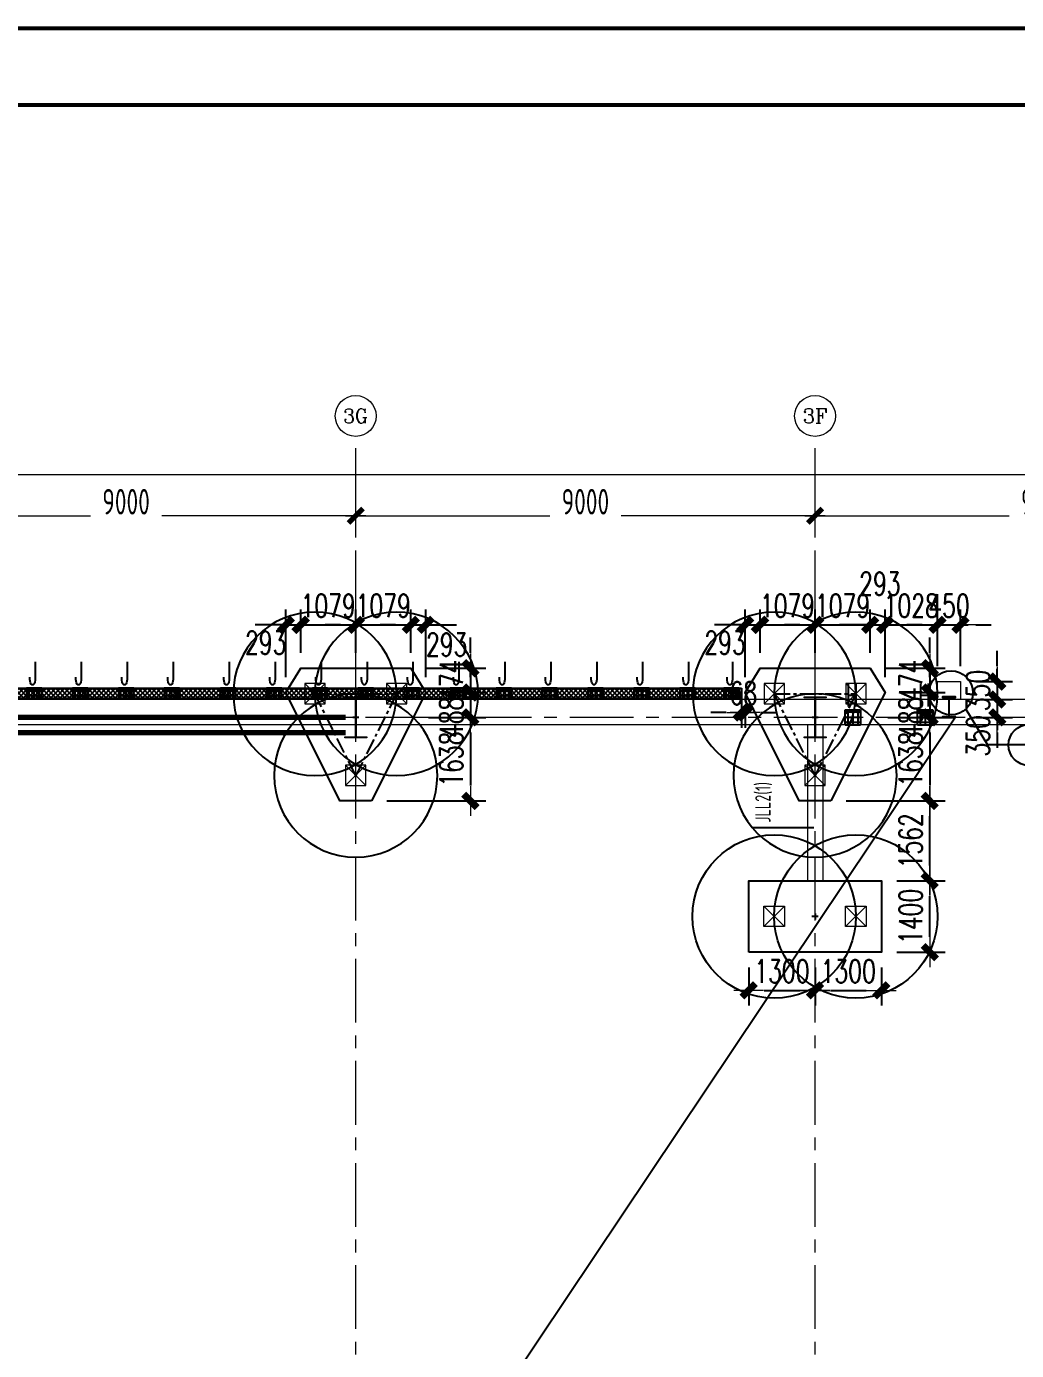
# Model space of a CAD drawing. Extents: x -1201378 to 2367219, y -619313 to 244905.
# Drawn here: x -144210 to -124811, y -195851 to -169915 of the extents above; entities that cross this region are included whole.
import ezdxf
from ezdxf.enums import TextEntityAlignment as Align

# ---------------------------------------------------------------- set-up
doc = ezdxf.new("R2010")
doc.units = 0
doc.header["$LTSCALE"] = 1000
doc.linetypes.add('CENTER', pattern=[2, 1.25, -0.25, 0.25, -0.25])
doc.layers.get('0').update_dxf_attribs({"linetype": 'CONTINUOUS'})
doc.layers.get('Defpoints').update_dxf_attribs({"linetype": 'CONTINUOUS'})
for name, color, linetype in [('0-cxFrame', 155, 'CONTINUOUS'), ('2钢材断面', 2, 'CONTINUOUS'), ('30预埋件', 30, 'CONTINUOUS'), ('40钢材投影', 40, 'CONTINUOUS'), ('A-AXIS-DP', 126, 'CONTINUOUS'), ('A-WINDOW', 140, 'CONTINUOUS'), ('ALT_CEN-0-30', 1, 'CENTER'), ('S-DOTE1', 140, 'CENTER'), ('S-HATCH1-W', 252, 'CONTINUOUS'), ('S-SKL-H', 151, 'CONTINUOUS'), ('S-SS', 111, 'CONTINUOUS'), ('S-XXX', 241, 'CONTINUOUS'), ('结构轮廓线', 1, 'CONTINUOUS')]:
    doc.layers.add(name, color=color, linetype=linetype)
for name, color, linetype, lineweight in [('0-cxText', 131, 'CONTINUOUS', 25), ('S-axis', 111, 'CONTINUOUS', 0), ('S-bkl', 4, 'CONTINUOUS', 0), ('S-col', 2, 'CONTINUOUS', 0), ('S-dim', 81, 'CONTINUOUS', 0), ('S-dote', 5, 'CENTER', 0), ('S-zhuang', 1, 'CONTINUOUS', 0), ('柱间支撑', 6, 'CENTER', 0)]:
    doc.layers.add(name, color=color, linetype=linetype, lineweight=lineweight)
doc.styles.add('_TCH_AXIS', font='COMPLEX', dxfattribs={"bigfont": 'GBCBIG'})
doc.styles.add('cx_tuming', font='simhei.ttf')
doc.styles.add('cx_tuqian1', font='')
doc.styles.add('DHTEXT-1', font='romans.shx', dxfattribs={"width": 0.7, "bigfont": 'chinese.shx'})
doc.styles.add('SS1', font='tj-romans1.shx', dxfattribs={"width": 0.7, "bigfont": 'tj-hztxt1.shx'})
doc.styles.add('TSSD_Dimension', font='tssdeng.shx', dxfattribs={"width": 0.7, "bigfont": 'hztxt.shx'})
doc.styles.add('样式 1', font='yjkeng.shx', dxfattribs={"width": 0.7, "height": 300, "bigfont": 'yjkchn.shx'})
doc.styles.add('黑体', font='simhei.ttf', dxfattribs={"width": 0.8})
doc.styles.get('cx_tuqian1').set_extended_font_data('SimSun')
doc.dimstyles.new('S-150-ARCHI', dxfattribs={"dimscale": 150, "dimtxt": 3, "dimasz": 2, "dimexe": 2, "dimexo": 2, "dimgap": 1, "dimtad": 1, "dimdec": 0, "dimzin": 0, "dimdsep": 46, "dimtxsty": 'SS1', "dimblk1": 'TT', "dimblk2": 'TT', "dimsah": 1, "dimcen": 1, "dimclrd": 256, "dimclre": 256, "dimclrt": 256, "dimadec": 0, "dimazin": 0, "dimtfac": 1, "dimtdec": 0, "dimtix": 1, "dimtmove": 2, "dimatfit": 0, "dimldrblk": 'TT', "dimfxl": 2, "dimtolj": 1, "dimtzin": 0, "dimarcsym": 0})
doc.dimstyles.new('TSSD_200_200', dxfattribs={"dimtxt": 500, "dimasz": 200, "dimexe": 200, "dimexo": 500, "dimgap": 200, "dimtad": 1, "dimdec": 0, "dimzin": 0, "dimdsep": 46, "dimtxsty": 'TSSD_Dimension', "dimblk": 'ARCHTICK', "dimcen": 0, "dimdle": 200, "dimclrt": 7, "dimadec": 0, "dimazin": 0, "dimtfac": 1, "dimtdec": 0, "dimtix": 1, "dimtmove": 2, "dimatfit": 3, "dimfxl": 1, "dimtolj": 1, "dimtzin": 0, "dimarcsym": 0})

# ---------------------------------------------------------------- blocks, each defined once
blk = doc.blocks.new('w42343243')
at = {"layer": 'S-col'}
blk.add_lwpolyline([(-165069, 621020), (-164639, 621020), (-164639, 621002), (-164848, 621002), (-164848, 620238), (-164639, 620238), (-164639, 620220), (-165069, 620220), (-165069, 620238), (-164860, 620238), (-164860, 621002), (-165069, 621002)], close=True, dxfattribs=at)
blk = doc.blocks.new('42343')
at = {"layer": 'A-WINDOW'}
for p in [(-18000, 100), (-9000, 100)]:
    blk.add_blockref('w42343243', p, dxfattribs=at)
blk = doc.blocks.new('_ArchTick')
at = {"color": 0, "linetype": 'ByBlock', "const_width": 0.5}
blk.add_lwpolyline([(-0.71, -0.71), (0.71, 0.71)], dxfattribs=at)
blk = doc.blocks.new('*D475')
at = {"layer": 'Defpoints', "color": 0, "transparency": 16777216}
for p in [(-137758, -279500), (-146758, -280358), (-137758, -280358)]:
    blk.add_point(p, dxfattribs=at)
at = {"layer": 'S-axis', "color": 0, "lineweight": -2, "transparency": 16777216}
for p, q in [((-146758, -279858), (-146758, -279300)), ((-137758, -279858), (-137758, -279300)), ((-146958, -279500), (-142957, -279500)), ((-137558, -279500), (-141560, -279500))]:
    blk.add_line(p, q, dxfattribs=at)
at = {"layer": 'S-axis', "color": 0, "lineweight": -2, "transparency": 16777216, "xscale": 200, "yscale": 200, "zscale": 200, "rotation": 180}
blk.add_blockref('_ArchTick', (-146758, -279500), dxfattribs=at)
at = {"layer": 'S-axis', "color": 0, "lineweight": -2, "transparency": 16777216, "xscale": 200, "yscale": 200, "zscale": 200}
blk.add_blockref('_ArchTick', (-137758, -279500), dxfattribs=at)
at = {"layer": 'S-axis', "color": 7, "transparency": 16777216, "insert": (-142258, -279225), "char_height": 500, "attachment_point": 5, "style": 'TSSD_Dimension'}
blk.add_mtext('\\A1;9000', dxfattribs=at)
blk = doc.blocks.new('*D476')
at = {"layer": 'Defpoints', "color": 0, "transparency": 16777216}
for p in [(-128758, -279500), (-137758, -280358), (-128758, -280358)]:
    blk.add_point(p, dxfattribs=at)
at = {"layer": 'S-axis', "color": 0, "lineweight": -2, "transparency": 16777216}
for p, q in [((-137758, -279858), (-137758, -279300)), ((-128758, -279858), (-128758, -279300)), ((-137958, -279500), (-133957, -279500)), ((-128558, -279500), (-132560, -279500))]:
    blk.add_line(p, q, dxfattribs=at)
at = {"layer": 'S-axis', "color": 0, "lineweight": -2, "transparency": 16777216, "xscale": 200, "yscale": 200, "zscale": 200, "rotation": 180}
blk.add_blockref('_ArchTick', (-137758, -279500), dxfattribs=at)
at = {"layer": 'S-axis', "color": 0, "lineweight": -2, "transparency": 16777216, "xscale": 200, "yscale": 200, "zscale": 200}
blk.add_blockref('_ArchTick', (-128758, -279500), dxfattribs=at)
at = {"layer": 'S-axis', "color": 7, "transparency": 16777216, "insert": (-133258, -279225), "char_height": 500, "attachment_point": 5, "style": 'TSSD_Dimension'}
blk.add_mtext('\\A1;9000', dxfattribs=at)
blk = doc.blocks.new('*D477')
at = {"layer": 'Defpoints', "color": 0, "transparency": 16777216}
for p in [(-119758, -279500), (-128758, -280358), (-119758, -280358)]:
    blk.add_point(p, dxfattribs=at)
at = {"layer": 'S-axis', "color": 0, "lineweight": -2, "transparency": 16777216}
for p, q in [((-128758, -279858), (-128758, -279300)), ((-119758, -279858), (-119758, -279300)), ((-128958, -279500), (-124957, -279500)), ((-119558, -279500), (-123560, -279500))]:
    blk.add_line(p, q, dxfattribs=at)
at = {"layer": 'S-axis', "color": 0, "lineweight": -2, "transparency": 16777216, "xscale": 200, "yscale": 200, "zscale": 200, "rotation": 180}
blk.add_blockref('_ArchTick', (-128758, -279500), dxfattribs=at)
at = {"layer": 'S-axis', "color": 0, "lineweight": -2, "transparency": 16777216, "xscale": 200, "yscale": 200, "zscale": 200}
blk.add_blockref('_ArchTick', (-119758, -279500), dxfattribs=at)
at = {"layer": 'S-axis', "color": 7, "transparency": 16777216, "insert": (-124258, -279225), "char_height": 500, "attachment_point": 5, "style": 'TSSD_Dimension'}
blk.add_mtext('\\A1;9000', dxfattribs=at)
blk = doc.blocks.new('*D483')
at = {"layer": 'Defpoints', "color": 0, "transparency": 16777216}
for p in [(-82958, -278700), (-268658, -280258), (-82958, -280258)]:
    blk.add_point(p, dxfattribs=at)
at = {"layer": 'S-axis', "color": 0, "lineweight": -2, "transparency": 16777216}
for p, q in [((-268658, -279758), (-268658, -278500)), ((-82958, -279758), (-82958, -278500)), ((-268858, -278700), (-176749, -278700)), ((-82758, -278700), (-174868, -278700))]:
    blk.add_line(p, q, dxfattribs=at)
at = {"layer": 'S-axis', "color": 0, "lineweight": -2, "transparency": 16777216, "xscale": 200, "yscale": 200, "zscale": 200, "rotation": 180}
blk.add_blockref('_ArchTick', (-268658, -278700), dxfattribs=at)
at = {"layer": 'S-axis', "color": 0, "lineweight": -2, "transparency": 16777216, "xscale": 200, "yscale": 200, "zscale": 200}
blk.add_blockref('_ArchTick', (-82958, -278700), dxfattribs=at)
at = {"layer": 'S-axis', "color": 7, "transparency": 16777216, "insert": (-175808, -278425), "char_height": 500, "attachment_point": 5, "style": 'TSSD_Dimension'}
blk.add_mtext('\\A1;185700', dxfattribs=at)
blk = doc.blocks.new('TK22.A0 L(Dragon)')
at = {"layer": '0-cxFrame', "color": 7, "const_width": 0.5}
blk.add_lwpolyline([(0, 0), (-1486, 0), (-1486, 841), (0, 841)], close=True, dxfattribs=at)
at = {"layer": '0-cxFrame', "const_width": 0.5}
blk.add_lwpolyline([(-80, 10), (-1466, 10), (-1466, 831), (-80, 831)], close=True, dxfattribs=at)
at = {"style": '黑体', "flags": 4}
blk.add_attdef('图幅', text='', height=3.3, dxfattribs=at).set_placement((-40, 3), align=Align.RIGHT)
at = {"layer": '0-cxText', "flags": 4}
for tag, height, style, p in [('建设单位', 3.5, 'cx_tuming', (-45, 240)), ('项目名称', 3.5, 'cx_tuming', (-45, 210)), ('子项名称', 3.5, 'cx_tuming', (-45, 180)), ('工程编号', 3.3, 'cx_tuqian1', (-35, 165)), ('图名1', 3.5, 'cx_tuming', (-45, 87)), ('图名2', 3.5, 'cx_tuming', (-45, 79)), ('图名3', 3.5, 'cx_tuming', (-45, 71)), ('出图日期', 3.3, 'cx_tuqian1', (-39, 60)), ('专业', 3.3, 'cx_tuqian1', (-55, 52)), ('图号', 3.3, 'cx_tuqian1', (-55, 44)), ('版次', 3.3, 'cx_tuqian1', (-20, 44))]:
    blk.add_attdef(tag, text='', height=height, dxfattribs=dict(at, style=style)).set_placement(p, align=Align.MIDDLE)
at = {"layer": 'Defpoints', "color": 6, "flags": 4}
for tag, height, style, p in [('tufu', 3.3, '黑体', (-12, 12)), ('dwfname', 4, 'cx_tuqian1', (-80, 3))]:
    blk.add_attdef(tag, text='', height=height, dxfattribs=dict(at, style=style)).set_placement(p, align=Align.RIGHT)
blk = doc.blocks.new('S-ZHUANG-400')
at = {"layer": 'S-zhuang'}
for p, q in [((200, -200), (-200, 200)), ((-200, -200), (200, 200))]:
    blk.add_line(p, q, dxfattribs=at)
blk.add_lwpolyline([(-200, 200), (200, 200), (200, -200), (-200, -200)], close=True, dxfattribs=at)
blk = doc.blocks.new('CT3')
at = {"layer": 'Defpoints'}
for centre in [(-101758, -256416), (-102558, -258016), (-100958, -258016)]:
    blk.add_circle(centre, 1600, dxfattribs=at)
at = {"layer": 'S-DOTE1', "ltscale": 0.25}
for p, q in [((-101758, -257494), (-101758, -257614)), ((-101698, -257554), (-101818, -257554))]:
    blk.add_line(p, q, dxfattribs=at)
at = {"layer": 'S-DOTE1', "linetype": 'CENTER', "ltscale": 0.25}
blk.add_lwpolyline([(-100958, -258016), (-101758, -256416), (-102558, -258016)], close=True, dxfattribs=at)
at = {"layer": 'S-HATCH1-W'}
blk.add_lwpolyline([(-101449, -255916), (-102067, -255916), (-103130, -258042), (-102837, -258516), (-100680, -258516), (-100387, -258042)], close=True, dxfattribs=at)
at = {"layer": 'S-zhuang', "rotation": 90.00000000000001}
for p in [(-101758, -256416), (-102558, -258016), (-100958, -258016)]:
    blk.add_blockref('S-ZHUANG-400', p, dxfattribs=at)
blk = doc.blocks.new('TT')
blk.add_line((-0.969, 0), (0.969, 0))
at = {"const_width": 0.45}
blk.add_lwpolyline([(-0.442, -0.442), (0.442, 0.442)], dxfattribs=at)
blk = doc.blocks.new('*D1697')
at = {"layer": 'Defpoints', "color": 0, "transparency": 16777216}
for p in [(-138837, -181636), (-138837, -182486), (-139130, -182961)]:
    blk.add_point(p, dxfattribs=at)
at = {"layer": 'S-dim', "lineweight": -2, "transparency": 16777216}
for p, q in [((-139130, -182661), (-139130, -181336)), ((-138837, -182186), (-138837, -181336)), ((-139430, -181636), (-139730, -181636)), ((-139130, -181636), (-138837, -181636)), ((-138537, -181636), (-138237, -181636))]:
    blk.add_line(p, q, dxfattribs=at)
at = {"layer": 'S-dim', "lineweight": -2, "transparency": 16777216, "xscale": 300, "yscale": 300, "zscale": 300}
blk.add_blockref('TT', (-139130, -181636), dxfattribs=at)
at = {"layer": 'S-dim', "lineweight": -2, "transparency": 16777216, "xscale": 300, "yscale": 300, "zscale": 300, "rotation": 180}
blk.add_blockref('TT', (-138837, -181636), dxfattribs=at)
at = {"layer": 'S-dim', "transparency": 16777216, "insert": (-139522, -181988), "char_height": 450, "attachment_point": 5, "style": 'SS1'}
blk.add_mtext('\\A1;293', dxfattribs=at)
blk = doc.blocks.new('*D1698')
at = {"layer": 'Defpoints', "color": 0, "transparency": 16777216}
for p in [(-137758, -181636), (-138837, -182486), (-137758, -182486)]:
    blk.add_point(p, dxfattribs=at)
at = {"layer": 'S-dim', "lineweight": -2, "transparency": 16777216}
for p, q in [((-138837, -182186), (-138837, -181336)), ((-137758, -182186), (-137758, -181336)), ((-139137, -181636), (-139437, -181636)), ((-138837, -181636), (-137758, -181636)), ((-137458, -181636), (-137158, -181636))]:
    blk.add_line(p, q, dxfattribs=at)
at = {"layer": 'S-dim', "lineweight": -2, "transparency": 16777216, "xscale": 300, "yscale": 300, "zscale": 300}
blk.add_blockref('TT', (-138837, -181636), dxfattribs=at)
at = {"layer": 'S-dim', "lineweight": -2, "transparency": 16777216, "xscale": 300, "yscale": 300, "zscale": 300, "rotation": 180}
blk.add_blockref('TT', (-137758, -181636), dxfattribs=at)
at = {"layer": 'S-dim', "transparency": 16777216, "insert": (-138298, -181261), "char_height": 450, "attachment_point": 5, "style": 'SS1'}
blk.add_mtext('\\A1;1079', dxfattribs=at)
blk = doc.blocks.new('*D1699')
at = {"layer": 'Defpoints', "color": 0, "transparency": 16777216}
for p in [(-136680, -181636), (-137758, -182486), (-136680, -182486)]:
    blk.add_point(p, dxfattribs=at)
at = {"layer": 'S-dim', "lineweight": -2, "transparency": 16777216}
for p, q in [((-137758, -182186), (-137758, -181336)), ((-136680, -182186), (-136680, -181336)), ((-138058, -181636), (-138358, -181636)), ((-137758, -181636), (-136680, -181636)), ((-136380, -181636), (-136080, -181636))]:
    blk.add_line(p, q, dxfattribs=at)
at = {"layer": 'S-dim', "lineweight": -2, "transparency": 16777216, "xscale": 300, "yscale": 300, "zscale": 300}
blk.add_blockref('TT', (-137758, -181636), dxfattribs=at)
at = {"layer": 'S-dim', "lineweight": -2, "transparency": 16777216, "xscale": 300, "yscale": 300, "zscale": 300, "rotation": 180}
blk.add_blockref('TT', (-136680, -181636), dxfattribs=at)
at = {"layer": 'S-dim', "transparency": 16777216, "insert": (-137219, -181261), "char_height": 450, "attachment_point": 5, "style": 'SS1'}
blk.add_mtext('\\A1;1079', dxfattribs=at)
blk = doc.blocks.new('*D1700')
at = {"layer": 'Defpoints', "color": 0, "transparency": 16777216}
for p in [(-136387, -181636), (-136680, -182486), (-136387, -182961)]:
    blk.add_point(p, dxfattribs=at)
at = {"layer": 'S-dim', "lineweight": -2, "transparency": 16777216}
for p, q in [((-136680, -182186), (-136680, -181336)), ((-136387, -182661), (-136387, -181336)), ((-136980, -181636), (-137280, -181636)), ((-136680, -181636), (-136387, -181636)), ((-136087, -181636), (-135787, -181636))]:
    blk.add_line(p, q, dxfattribs=at)
at = {"layer": 'S-dim', "lineweight": -2, "transparency": 16777216, "xscale": 300, "yscale": 300, "zscale": 300}
blk.add_blockref('TT', (-136680, -181636), dxfattribs=at)
at = {"layer": 'S-dim', "lineweight": -2, "transparency": 16777216, "xscale": 300, "yscale": 300, "zscale": 300, "rotation": 180}
blk.add_blockref('TT', (-136387, -181636), dxfattribs=at)
at = {"layer": 'S-dim', "transparency": 16777216, "insert": (-135976, -182022), "char_height": 450, "attachment_point": 5, "style": 'SS1'}
blk.add_mtext('\\A1;293', dxfattribs=at)
blk = doc.blocks.new('*D1701')
at = {"layer": 'Defpoints', "color": 0, "transparency": 16777216}
for p in [(-136680, -182486), (-136387, -182961), (-135511, -182961)]:
    blk.add_point(p, dxfattribs=at)
at = {"layer": 'S-dim', "lineweight": -2, "transparency": 16777216}
for p, q in [((-135511, -182186), (-135511, -181886)), ((-136380, -182486), (-135211, -182486)), ((-135511, -182486), (-135511, -182961)), ((-136087, -182961), (-135211, -182961)), ((-135511, -183261), (-135511, -183561))]:
    blk.add_line(p, q, dxfattribs=at)
at = {"layer": 'S-dim', "lineweight": -2, "transparency": 16777216, "xscale": 300, "yscale": 300, "zscale": 300}
for p, rotation in [((-135511, -182486), 270), ((-135511, -182961), 90)]:
    blk.add_blockref('TT', p, dxfattribs=dict(at, rotation=rotation))
at = {"layer": 'S-dim', "transparency": 16777216, "insert": (-135886, -182723), "char_height": 450, "attachment_point": 5, "rotation": 90, "style": 'SS1'}
blk.add_mtext('\\A1;474', dxfattribs=at)
blk = doc.blocks.new('*D1702')
at = {"layer": 'Defpoints', "color": 0, "transparency": 16777216}
for p in [(-136387, -182961), (-136630, -183448), (-135511, -183448)]:
    blk.add_point(p, dxfattribs=at)
at = {"layer": 'S-dim', "lineweight": -2, "transparency": 16777216}
for p, q in [((-135511, -182661), (-135511, -182361)), ((-136087, -182961), (-135211, -182961)), ((-135511, -182961), (-135511, -183448)), ((-136330, -183448), (-135211, -183448)), ((-135511, -183748), (-135511, -184048))]:
    blk.add_line(p, q, dxfattribs=at)
at = {"layer": 'S-dim', "lineweight": -2, "transparency": 16777216, "xscale": 300, "yscale": 300, "zscale": 300}
for p, rotation in [((-135511, -182961), 270), ((-135511, -183448), 90)]:
    blk.add_blockref('TT', p, dxfattribs=dict(at, rotation=rotation))
at = {"layer": 'S-dim', "transparency": 16777216, "insert": (-135886, -183448), "char_height": 450, "attachment_point": 5, "rotation": 90, "style": 'SS1'}
blk.add_mtext('\\A1;488', dxfattribs=at)
blk = doc.blocks.new('*D1703')
at = {"layer": 'Defpoints', "color": 0, "transparency": 16777216}
for p in [(-136630, -183448), (-137449, -185086), (-135511, -185086)]:
    blk.add_point(p, dxfattribs=at)
at = {"layer": 'S-dim', "lineweight": -2, "transparency": 16777216}
for p, q in [((-136330, -183448), (-135211, -183448)), ((-135511, -183748), (-135511, -184786)), ((-137149, -185086), (-135211, -185086))]:
    blk.add_line(p, q, dxfattribs=at)
at = {"layer": 'S-dim', "lineweight": -2, "transparency": 16777216, "xscale": 300, "yscale": 300, "zscale": 300}
for p, rotation in [((-135511, -183448), 90), ((-135511, -185086), 270)]:
    blk.add_blockref('TT', p, dxfattribs=dict(at, rotation=rotation))
at = {"layer": 'S-dim', "transparency": 16777216, "insert": (-135886, -184267), "char_height": 450, "attachment_point": 5, "rotation": 90, "style": 'SS1'}
blk.add_mtext('\\A1;1638', dxfattribs=at)
blk = doc.blocks.new('*D1704')
at = {"layer": 'Defpoints', "color": 0, "transparency": 16777216}
for p in [(-129837, -181636), (-129837, -182486), (-130130, -182961)]:
    blk.add_point(p, dxfattribs=at)
at = {"layer": 'S-dim', "lineweight": -2, "transparency": 16777216}
for p, q in [((-130130, -182661), (-130130, -181336)), ((-129837, -182186), (-129837, -181336)), ((-130430, -181636), (-130730, -181636)), ((-130130, -181636), (-129837, -181636)), ((-129537, -181636), (-129237, -181636))]:
    blk.add_line(p, q, dxfattribs=at)
at = {"layer": 'S-dim', "lineweight": -2, "transparency": 16777216, "xscale": 300, "yscale": 300, "zscale": 300}
blk.add_blockref('TT', (-130130, -181636), dxfattribs=at)
at = {"layer": 'S-dim', "lineweight": -2, "transparency": 16777216, "xscale": 300, "yscale": 300, "zscale": 300, "rotation": 180}
blk.add_blockref('TT', (-129837, -181636), dxfattribs=at)
at = {"layer": 'S-dim', "transparency": 16777216, "insert": (-130522, -181988), "char_height": 450, "attachment_point": 5, "style": 'SS1'}
blk.add_mtext('\\A1;293', dxfattribs=at)
blk = doc.blocks.new('*D1705')
at = {"layer": 'Defpoints', "color": 0, "transparency": 16777216}
for p in [(-128758, -181636), (-129837, -182486), (-128758, -182486)]:
    blk.add_point(p, dxfattribs=at)
at = {"layer": 'S-dim', "lineweight": -2, "transparency": 16777216}
for p, q in [((-129837, -182186), (-129837, -181336)), ((-128758, -182186), (-128758, -181336)), ((-130137, -181636), (-130437, -181636)), ((-129837, -181636), (-128758, -181636)), ((-128458, -181636), (-128158, -181636))]:
    blk.add_line(p, q, dxfattribs=at)
at = {"layer": 'S-dim', "lineweight": -2, "transparency": 16777216, "xscale": 300, "yscale": 300, "zscale": 300}
blk.add_blockref('TT', (-129837, -181636), dxfattribs=at)
at = {"layer": 'S-dim', "lineweight": -2, "transparency": 16777216, "xscale": 300, "yscale": 300, "zscale": 300, "rotation": 180}
blk.add_blockref('TT', (-128758, -181636), dxfattribs=at)
at = {"layer": 'S-dim', "transparency": 16777216, "insert": (-129298, -181261), "char_height": 450, "attachment_point": 5, "style": 'SS1'}
blk.add_mtext('\\A1;1079', dxfattribs=at)
blk = doc.blocks.new('*D1706')
at = {"layer": 'Defpoints', "color": 0, "transparency": 16777216}
for p in [(-127680, -181636), (-128758, -182486), (-127680, -182486)]:
    blk.add_point(p, dxfattribs=at)
at = {"layer": 'S-dim', "lineweight": -2, "transparency": 16777216}
for p, q in [((-128758, -182186), (-128758, -181336)), ((-127680, -182186), (-127680, -181336)), ((-129058, -181636), (-129358, -181636)), ((-128758, -181636), (-127680, -181636)), ((-127380, -181636), (-127080, -181636))]:
    blk.add_line(p, q, dxfattribs=at)
at = {"layer": 'S-dim', "lineweight": -2, "transparency": 16777216, "xscale": 300, "yscale": 300, "zscale": 300}
blk.add_blockref('TT', (-128758, -181636), dxfattribs=at)
at = {"layer": 'S-dim', "lineweight": -2, "transparency": 16777216, "xscale": 300, "yscale": 300, "zscale": 300, "rotation": 180}
blk.add_blockref('TT', (-127680, -181636), dxfattribs=at)
at = {"layer": 'S-dim', "transparency": 16777216, "insert": (-128219, -181261), "char_height": 450, "attachment_point": 5, "style": 'SS1'}
blk.add_mtext('\\A1;1079', dxfattribs=at)
blk = doc.blocks.new('*D1707')
at = {"layer": 'Defpoints', "color": 0, "transparency": 16777216}
for p in [(-127387, -181636), (-127680, -182486), (-127387, -182961)]:
    blk.add_point(p, dxfattribs=at)
at = {"layer": 'S-dim', "lineweight": -2, "transparency": 16777216}
for p, q in [((-127680, -182186), (-127680, -181336)), ((-127387, -182661), (-127387, -181336)), ((-127980, -181636), (-128280, -181636)), ((-127680, -181636), (-127387, -181636)), ((-127087, -181636), (-126787, -181636))]:
    blk.add_line(p, q, dxfattribs=at)
at = {"layer": 'S-dim', "lineweight": -2, "transparency": 16777216, "xscale": 300, "yscale": 300, "zscale": 300}
blk.add_blockref('TT', (-127680, -181636), dxfattribs=at)
at = {"layer": 'S-dim', "lineweight": -2, "transparency": 16777216, "xscale": 300, "yscale": 300, "zscale": 300, "rotation": 180}
blk.add_blockref('TT', (-127387, -181636), dxfattribs=at)
at = {"layer": 'S-dim', "transparency": 16777216, "insert": (-127488, -180830), "char_height": 450, "attachment_point": 5, "style": 'SS1'}
blk.add_mtext('\\A1;293', dxfattribs=at)
blk = doc.blocks.new('*D1708')
at = {"layer": 'Defpoints', "color": 0, "transparency": 16777216}
for p in [(-127680, -182486), (-127387, -182961), (-126511, -182961)]:
    blk.add_point(p, dxfattribs=at)
at = {"layer": 'S-dim', "lineweight": -2, "transparency": 16777216}
for p, q in [((-126511, -182186), (-126511, -181886)), ((-127380, -182486), (-126211, -182486)), ((-126511, -182486), (-126511, -182961)), ((-127087, -182961), (-126211, -182961)), ((-126511, -183261), (-126511, -183561))]:
    blk.add_line(p, q, dxfattribs=at)
at = {"layer": 'S-dim', "lineweight": -2, "transparency": 16777216, "xscale": 300, "yscale": 300, "zscale": 300}
for p, rotation in [((-126511, -182486), 270), ((-126511, -182961), 90)]:
    blk.add_blockref('TT', p, dxfattribs=dict(at, rotation=rotation))
at = {"layer": 'S-dim', "transparency": 16777216, "insert": (-126886, -182723), "char_height": 450, "attachment_point": 5, "rotation": 90, "style": 'SS1'}
blk.add_mtext('\\A1;474', dxfattribs=at)
blk = doc.blocks.new('*D1709')
at = {"layer": 'Defpoints', "color": 0, "transparency": 16777216}
for p in [(-127387, -182961), (-127630, -183448), (-126511, -183448)]:
    blk.add_point(p, dxfattribs=at)
at = {"layer": 'S-dim', "lineweight": -2, "transparency": 16777216}
for p, q in [((-126511, -182661), (-126511, -182361)), ((-127087, -182961), (-126211, -182961)), ((-126511, -182961), (-126511, -183448)), ((-127330, -183448), (-126211, -183448)), ((-126511, -183748), (-126511, -184048))]:
    blk.add_line(p, q, dxfattribs=at)
at = {"layer": 'S-dim', "lineweight": -2, "transparency": 16777216, "xscale": 300, "yscale": 300, "zscale": 300}
for p, rotation in [((-126511, -182961), 270), ((-126511, -183448), 90)]:
    blk.add_blockref('TT', p, dxfattribs=dict(at, rotation=rotation))
at = {"layer": 'S-dim', "transparency": 16777216, "insert": (-126886, -183448), "char_height": 450, "attachment_point": 5, "rotation": 90, "style": 'SS1'}
blk.add_mtext('\\A1;488', dxfattribs=at)
blk = doc.blocks.new('*D1710')
at = {"layer": 'Defpoints', "color": 0, "transparency": 16777216}
for p in [(-127630, -183448), (-128449, -185086), (-126511, -185086)]:
    blk.add_point(p, dxfattribs=at)
at = {"layer": 'S-dim', "lineweight": -2, "transparency": 16777216}
for p, q in [((-127330, -183448), (-126211, -183448)), ((-126511, -183748), (-126511, -184786)), ((-128149, -185086), (-126211, -185086))]:
    blk.add_line(p, q, dxfattribs=at)
at = {"layer": 'S-dim', "lineweight": -2, "transparency": 16777216, "xscale": 300, "yscale": 300, "zscale": 300}
for p, rotation in [((-126511, -183448), 90), ((-126511, -185086), 270)]:
    blk.add_blockref('TT', p, dxfattribs=dict(at, rotation=rotation))
at = {"layer": 'S-dim', "transparency": 16777216, "insert": (-126886, -184267), "char_height": 450, "attachment_point": 5, "rotation": 90, "style": 'SS1'}
blk.add_mtext('\\A1;1638', dxfattribs=at)
blk = doc.blocks.new('CT2')
at = {"layer": 'Defpoints'}
for centre in [(-193625, -186366), (-193625, -187966)]:
    blk.add_circle(centre, 1600, dxfattribs=at)
at = {"layer": 'S-DOTE1', "ltscale": 0.25}
for p, q in [((-193565, -187166), (-193685, -187166)), ((-193625, -187226), (-193625, -187106))]:
    blk.add_line(p, q, dxfattribs=at)
at = {"layer": 'S-HATCH1-W'}
blk.add_lwpolyline([(-194325, -185866), (-192925, -185866), (-192925, -188466), (-194325, -188466)], close=True, dxfattribs=at)
at = {"layer": 'S-zhuang'}
for p in [(-193625, -186366), (-193625, -187966)]:
    blk.add_blockref('S-ZHUANG-400', p, dxfattribs=at)
blk = doc.blocks.new('*D2973')
at = {"layer": 'Defpoints', "color": 0, "transparency": 16777216}
for p in [(-130058, -188048), (-128758, -188048), (-128758, -188796)]:
    blk.add_point(p, dxfattribs=at)
at = {"layer": 'S-dim', "lineweight": -2, "transparency": 16777216}
for p, q in [((-130058, -188348), (-130058, -189096)), ((-128758, -188348), (-128758, -189096)), ((-129758, -188796), (-129058, -188796))]:
    blk.add_line(p, q, dxfattribs=at)
at = {"layer": 'S-dim', "lineweight": -2, "transparency": 16777216, "xscale": 300, "yscale": 300, "zscale": 300, "rotation": 180}
blk.add_blockref('TT', (-130058, -188796), dxfattribs=at)
at = {"layer": 'S-dim', "lineweight": -2, "transparency": 16777216, "xscale": 300, "yscale": 300, "zscale": 300}
blk.add_blockref('TT', (-128758, -188796), dxfattribs=at)
at = {"layer": 'S-dim', "transparency": 16777216, "insert": (-129408, -188421), "char_height": 450, "attachment_point": 5, "style": 'SS1'}
blk.add_mtext('\\A1;1300', dxfattribs=at)
blk = doc.blocks.new('*D2974')
at = {"layer": 'Defpoints', "color": 0, "transparency": 16777216}
for p in [(-128758, -188048), (-127458, -188048), (-127458, -188796)]:
    blk.add_point(p, dxfattribs=at)
at = {"layer": 'S-dim', "lineweight": -2, "transparency": 16777216}
for p, q in [((-128758, -188348), (-128758, -189096)), ((-127458, -188348), (-127458, -189096)), ((-128458, -188796), (-127758, -188796))]:
    blk.add_line(p, q, dxfattribs=at)
at = {"layer": 'S-dim', "lineweight": -2, "transparency": 16777216, "xscale": 300, "yscale": 300, "zscale": 300, "rotation": 180}
blk.add_blockref('TT', (-128758, -188796), dxfattribs=at)
at = {"layer": 'S-dim', "lineweight": -2, "transparency": 16777216, "xscale": 300, "yscale": 300, "zscale": 300}
blk.add_blockref('TT', (-127458, -188796), dxfattribs=at)
at = {"layer": 'S-dim', "transparency": 16777216, "insert": (-128108, -188421), "char_height": 450, "attachment_point": 5, "style": 'SS1'}
blk.add_mtext('\\A1;1300', dxfattribs=at)
blk = doc.blocks.new('*D2975')
at = {"layer": 'Defpoints', "color": 0, "transparency": 16777216}
for p in [(-127458, -186648), (-126511, -186648), (-127458, -188048)]:
    blk.add_point(p, dxfattribs=at)
at = {"layer": 'S-dim', "lineweight": -2, "transparency": 16777216}
for p, q in [((-127158, -186648), (-126211, -186648)), ((-126511, -187748), (-126511, -186948)), ((-127158, -188048), (-126211, -188048))]:
    blk.add_line(p, q, dxfattribs=at)
at = {"layer": 'S-dim', "lineweight": -2, "transparency": 16777216, "xscale": 300, "yscale": 300, "zscale": 300}
for p, rotation in [((-126511, -186648), 90), ((-126511, -188048), 270)]:
    blk.add_blockref('TT', p, dxfattribs=dict(at, rotation=rotation))
at = {"layer": 'S-dim', "transparency": 16777216, "insert": (-126886, -187348), "char_height": 450, "attachment_point": 5, "rotation": 90, "style": 'SS1'}
blk.add_mtext('\\A1;1400', dxfattribs=at)
blk = doc.blocks.new('*D2976')
at = {"layer": 'Defpoints', "color": 0, "transparency": 16777216}
for p in [(-128449, -185086), (-126511, -185086), (-127458, -186648)]:
    blk.add_point(p, dxfattribs=at)
at = {"layer": 'S-dim', "lineweight": -2, "transparency": 16777216}
for p, q in [((-128149, -185086), (-126211, -185086)), ((-126511, -186348), (-126511, -185386)), ((-127158, -186648), (-126211, -186648))]:
    blk.add_line(p, q, dxfattribs=at)
at = {"layer": 'S-dim', "lineweight": -2, "transparency": 16777216, "xscale": 300, "yscale": 300, "zscale": 300}
for p, rotation in [((-126511, -185086), 90), ((-126511, -186648), 270)]:
    blk.add_blockref('TT', p, dxfattribs=dict(at, rotation=rotation))
at = {"layer": 'S-dim', "transparency": 16777216, "insert": (-126886, -185867), "char_height": 450, "attachment_point": 5, "rotation": 90, "style": 'SS1'}
blk.add_mtext('\\A1;1562', dxfattribs=at)
blk = doc.blocks.new('*D6562')
at = {"layer": 'Defpoints', "color": 0, "transparency": 16777216}
for p in [(-130198, -182748), (-130130, -182961), (-130130, -183352)]:
    blk.add_point(p, dxfattribs=at)
at = {"layer": 'S-dim', "lineweight": -2, "transparency": 16777216}
for p, q in [((-130198, -183048), (-130198, -183652)), ((-130498, -183352), (-130798, -183352)), ((-130198, -183352), (-130130, -183352)), ((-130130, -183261), (-130130, -183652)), ((-129830, -183352), (-129530, -183352))]:
    blk.add_line(p, q, dxfattribs=at)
at = {"layer": 'S-dim', "lineweight": -2, "transparency": 16777216, "xscale": 300, "yscale": 300, "zscale": 300}
blk.add_blockref('TT', (-130198, -183352), dxfattribs=at)
at = {"layer": 'S-dim', "lineweight": -2, "transparency": 16777216, "xscale": 300, "yscale": 300, "zscale": 300, "rotation": 180}
blk.add_blockref('TT', (-130130, -183352), dxfattribs=at)
at = {"layer": 'S-dim', "transparency": 16777216, "insert": (-130164, -182977), "char_height": 450, "attachment_point": 5, "style": 'SS1'}
blk.add_mtext('\\A1;68', dxfattribs=at)
blk = doc.blocks.new('3号一层翻口')
at = {"layer": '结构轮廓线', "color": 1, "ltscale": 500}
for p, q in [((-451418, -182878), (-430198, -182878)), ((-430198, -182878), (-430198, -183098))]:
    blk.add_line(p, q, dxfattribs=at)
blk = doc.blocks.new('20250903183753')
at = {"layer": '2钢材断面'}
for p, q in [((150, 0), (-150, 0)), ((-150, 0), (-150, -300)), ((150, -300), (150, 0)), ((-150, -300), (150, -300))]:
    blk.add_line(p, q, dxfattribs=at)
at = {"layer": '40钢材投影'}
for centre, radius in [((-100, -50), 12), ((-100, -150), 12), ((-100, -250), 12), ((-100, -50), 6), ((-100, -150), 6), ((-100, -250), 6), ((0, -50), 12), ((0, -150), 12), ((0, -250), 12), ((0, -50), 6), ((0, -150), 6), ((0, -250), 6), ((100, -50), 12), ((100, -150), 12), ((100, -251), 12), ((100, -50), 6), ((100, -150), 6), ((100, -251), 6)]:
    blk.add_circle(centre, radius, dxfattribs=at)
at = {"layer": 'ALT_CEN-0-30', "ltscale": 20}
for p, q in [((-100, 0), (-100, -300)), ((0, 0), (0, -300)), ((100, 0), (100, -300)), ((-150, -50), (150, -50)), ((-150, -150), (150, -150)), ((-150, -250), (150, -250))]:
    blk.add_line(p, q, dxfattribs=at)
blk = doc.blocks.new('20250903183821')
at = {"ltscale": 50}
blk.add_blockref('20250903183753', (0, 0), dxfattribs=at)
at = {"layer": '30预埋件', "style": 'DHTEXT-1', "text_generation_flag": 6, "width": 0.55}
blk.add_attdef('B', (-105, 65), '', height=450, rotation=180, dxfattribs=at)
blk = doc.blocks.new('20250902145151')
at = {"layer": '2钢材断面'}
for p, q in [((150, 100), (-150, 100)), ((-150, 100), (-150, -100)), ((150, -100), (150, 100)), ((-150, -100), (150, -100))]:
    blk.add_line(p, q, dxfattribs=at)
at = {"layer": '40钢材投影'}
for centre, radius in [((-100, 50), 10), ((-100, 50), 5), ((0, 50), 10), ((0, 50), 5), ((100, 50), 10), ((100, 50), 5), ((-100, -50), 10), ((-100, -50), 5), ((0, -50), 10), ((0, -50), 5), ((100, -50), 10), ((100, -50), 5)]:
    blk.add_circle(centre, radius, dxfattribs=at)
at = {"layer": 'ALT_CEN-0-30', "ltscale": 20}
for p, q in [((-150, 50), (150, 50)), ((-100, 100), (-100, -100)), ((0, 100), (0, -100)), ((100, 100), (100, -100)), ((-150, -50), (150, -50))]:
    blk.add_line(p, q, dxfattribs=at)
blk = doc.blocks.new('20250912153858')
at = {"ltscale": 50}
blk.add_blockref('20250902145151', (0, 100), dxfattribs=at)
at = {"layer": '30预埋件', "style": 'DHTEXT-1', "text_generation_flag": 6, "width": 0.55}
blk.add_attdef('B', (105, -65), '', height=450, dxfattribs=at)
blk = doc.blocks.new('A$Ccb1bed3b')
at = {"layer": '柱间支撑', "const_width": 100}
for points in [[(129800, 150), (121200, 150)], [(129800, -150), (121200, -150)]]:
    blk.add_lwpolyline(points, dxfattribs=at)
blk = doc.blocks.new('*D8718')
at = {"layer": 'Defpoints', "color": 0, "transparency": 16777216}
for p in [(-125908, -182748), (-125908, -183098), (-125189, -183098)]:
    blk.add_point(p, dxfattribs=at)
at = {"layer": 'S-dim', "lineweight": -2, "transparency": 16777216}
for p, q in [((-125189, -182448), (-125189, -182148)), ((-125608, -182748), (-124889, -182748)), ((-125189, -182748), (-125189, -183098)), ((-125608, -183098), (-124889, -183098)), ((-125189, -183398), (-125189, -183698))]:
    blk.add_line(p, q, dxfattribs=at)
at = {"layer": 'S-dim', "lineweight": -2, "transparency": 16777216, "xscale": 300, "yscale": 300, "zscale": 300}
for p, rotation in [((-125189, -182748), 270), ((-125189, -183098), 90)]:
    blk.add_blockref('TT', p, dxfattribs=dict(at, rotation=rotation))
at = {"layer": 'S-dim', "transparency": 16777216, "insert": (-125564, -182923), "char_height": 450, "attachment_point": 5, "rotation": 90, "style": 'SS1'}
blk.add_mtext('\\A1;350', dxfattribs=at)
blk = doc.blocks.new('*D8719')
at = {"layer": 'Defpoints', "color": 0, "transparency": 16777216}
for p in [(-125908, -183098), (-125908, -183448), (-125189, -183448)]:
    blk.add_point(p, dxfattribs=at)
at = {"layer": 'S-dim', "lineweight": -2, "transparency": 16777216}
for p, q in [((-125189, -182798), (-125189, -182498)), ((-125608, -183098), (-124889, -183098)), ((-125189, -183098), (-125189, -183448)), ((-125608, -183448), (-124889, -183448)), ((-125189, -183748), (-125189, -184048))]:
    blk.add_line(p, q, dxfattribs=at)
at = {"layer": 'S-dim', "lineweight": -2, "transparency": 16777216, "xscale": 300, "yscale": 300, "zscale": 300}
for p, rotation in [((-125189, -183098), 270), ((-125189, -183448), 90)]:
    blk.add_blockref('TT', p, dxfattribs=dict(at, rotation=rotation))
at = {"layer": 'S-dim', "transparency": 16777216, "insert": (-125564, -183812), "char_height": 450, "attachment_point": 5, "rotation": 90, "style": 'SS1'}
blk.add_mtext('\\A1;350', dxfattribs=at)
blk = doc.blocks.new('*D8720')
at = {"layer": 'Defpoints', "color": 0, "transparency": 16777216}
for p in [(-126358, -181636), (-127387, -182667), (-126358, -182748)]:
    blk.add_point(p, dxfattribs=at)
at = {"layer": 'S-dim', "lineweight": -2, "transparency": 16777216}
for p, q in [((-127387, -182367), (-127387, -181336)), ((-126358, -182448), (-126358, -181336)), ((-127687, -181636), (-127987, -181636)), ((-127387, -181636), (-126358, -181636)), ((-126058, -181636), (-125758, -181636))]:
    blk.add_line(p, q, dxfattribs=at)
at = {"layer": 'S-dim', "lineweight": -2, "transparency": 16777216, "xscale": 300, "yscale": 300, "zscale": 300}
blk.add_blockref('TT', (-127387, -181636), dxfattribs=at)
at = {"layer": 'S-dim', "lineweight": -2, "transparency": 16777216, "xscale": 300, "yscale": 300, "zscale": 300, "rotation": 180}
blk.add_blockref('TT', (-126358, -181636), dxfattribs=at)
at = {"layer": 'S-dim', "transparency": 16777216, "insert": (-126873, -181261), "char_height": 450, "attachment_point": 5, "style": 'SS1'}
blk.add_mtext('\\A1;1028', dxfattribs=at)
blk = doc.blocks.new('*D8721')
at = {"layer": 'Defpoints', "color": 0, "transparency": 16777216}
for p in [(-125908, -181636), (-126358, -182748), (-125908, -182748)]:
    blk.add_point(p, dxfattribs=at)
at = {"layer": 'S-dim', "lineweight": -2, "transparency": 16777216}
for p, q in [((-126358, -182448), (-126358, -181336)), ((-125908, -182448), (-125908, -181336)), ((-126658, -181636), (-126958, -181636)), ((-126358, -181636), (-125908, -181636)), ((-125608, -181636), (-125308, -181636))]:
    blk.add_line(p, q, dxfattribs=at)
at = {"layer": 'S-dim', "lineweight": -2, "transparency": 16777216, "xscale": 300, "yscale": 300, "zscale": 300}
blk.add_blockref('TT', (-126358, -181636), dxfattribs=at)
at = {"layer": 'S-dim', "lineweight": -2, "transparency": 16777216, "xscale": 300, "yscale": 300, "zscale": 300, "rotation": 180}
blk.add_blockref('TT', (-125908, -181636), dxfattribs=at)
at = {"layer": 'S-dim', "transparency": 16777216, "insert": (-126133, -181261), "char_height": 450, "attachment_point": 5, "style": 'SS1'}
blk.add_mtext('\\A1;450', dxfattribs=at)
blk = doc.blocks.new('3#轴网')
at = {"layer": 'S-axis'}
for centre in [(-137758.5, -277544.2), (-128758.5, -277544.2)]:
    blk.add_circle(centre, 400, dxfattribs=at)
at = {"layer": 'S-dote'}
for p, q in [((-137758.5, -363428.2), (-137758.5, -277944.2)), ((-128758.5, -363428.2), (-128758.5, -277944.2)), ((-78316.2, -283448.2), (-273210.6, -283448.2))]:
    blk.add_line(p, q, dxfattribs=at)
at = {"layer": 'S-axis', "style": '_TCH_AXIS'}
for s, height, p, p2 in [('3G', 276.42, (-138002, -277682.4), (-137515, -277682.4)), ('3F', 288.12, (-128998.6, -277688.3), (-128518.4, -277688.3))]:
    blk.add_text(s, height=height, dxfattribs=at).set_placement(p, p2, align=Align.FIT)
at = {"layer": 'S-axis'}
for base, p1, p2, picture, middle in [((-82958.5, -278700.4), (-268658.5, -280258.4), (-82958.5, -280258.4), '*D483', (-175808.5, -278425.4)), ((-137758.5, -279500.4), (-146758.5, -280358.4), (-137758.5, -280358.4), '*D475', (-142258.5, -279225.4)), ((-128758.5, -279500.4), (-137758.5, -280358.4), (-128758.5, -280358.4), '*D476', (-133258.5, -279225.4)), ((-119758.5, -279500.4), (-128758.5, -280358.4), (-119758.5, -280358.4), '*D477', (-124258.5, -279225.4))]:
    dim = blk.add_linear_dim(base=base, p1=p1, p2=p2, angle=0, dimstyle='TSSD_200_200', dxfattribs=at)
    dim.commit()
    dim.dimension.update_dxf_attribs({"geometry": picture, "text_midpoint": middle, "dimtype": 161})

msp = doc.modelspace()

# ---------------------------------------------------------------- hatches: boundary and pattern name
at = {"layer": 'S-HATCH1-W'}
h = msp.add_hatch(dxfattribs=at)
h.set_pattern_fill('ANSI37', color=256, scale=20)
h.paths.add_polyline_path([(-151368.5, -182878.1), (-130248.5, -182878.1), (-130248.5, -183078.1), (-151368.5, -183078.1)])

# ---------------------------------------------------------------- linework, layer by layer
at = {"layer": 'A-AXIS-DP', "color": 1, "ltscale": 10000}
msp.add_lwpolyline([(-126258.5, -183448.3), (-126008.5, -183448.3), (-126008.5, -183436.3), (-126129.5, -183436.3), (-126129.5, -183060.3), (-126008.5, -183060.3), (-126008.5, -183048.3), (-126258.5, -183048.3), (-126258.5, -183060.3), (-126137.5, -183060.3), (-126137.5, -183436.3), (-126258.5, -183436.3)], close=True, dxfattribs=at)
at = {"layer": 'Defpoints', "color": 1}
msp.add_line((-224626.9, -330727.7), (-126008.5, -183436.2), dxfattribs=at)
at = {"layer": 'S-bkl'}
for p, q in [((-103058.5, -183098.2), (-251012.9, -183098.2)), ((-103028.5, -183597.3), (-250596.6, -183597.3)), ((-128908.5, -183598.2), (-128908.5, -186648.2)), ((-128608.5, -183598.2), (-128608.5, -186648.2))]:
    msp.add_line(p, q, dxfattribs=at)
msp.add_lwpolyline([(-126358.5, -183098.2), (-126358.5, -182748.2), (-125908.5, -182748.2), (-125908.5, -183098.2)], dxfattribs=at)
at = {"layer": 'S-HATCH1-W', "elevation": 0}
msp.add_lwpolyline([(-151368.5, -182878.1), (-130248.5, -182878.1), (-130248.5, -183078.1), (-151368.5, -183078.1)], close=True, dxfattribs=at)
at = {"layer": 'S-SKL-H'}
msp.add_line((-128781.7, -185611.6), (-129974.4, -185611.6), dxfattribs=at)
at = {"layer": 'S-XXX'}
for p in [(-125803.3, -183284.9), (-124169, -183989.8)]:
    msp.add_line(p, (-125377.1, -183989.8), dxfattribs=at)
for centre, radius in [((-126093.9, -182967.7), 430.2), ((-124569, -183989.8), 400)]:
    msp.add_circle(centre, radius, dxfattribs=at)

# ---------------------------------------------------------------- block references
at = {"ltscale": 500}
ref = msp.add_blockref('20250903183821', (-128018.5, -183298.2), dxfattribs=dict(at, xscale=-1))
ref.add_attrib('B', 'H', (-127913, -182783.2), dxfattribs={"layer": '30预埋件', "height": 450, "style": 'DHTEXT-1', "text_generation_flag": 6, "width": 0.55})
ref = msp.add_blockref('20250903183821', (-126598.5, -183298.2), dxfattribs=dict(at, xscale=-1))
ref.add_attrib('B', 'H', (-126493, -182783.2), dxfattribs={"layer": '30预埋件', "height": 450, "style": 'DHTEXT-1', "text_generation_flag": 6, "width": 0.55})
at = {"layer": '0-cxFrame', "xscale": 150, "yscale": 150, "zscale": 150}
msp.add_blockref('TK22.A0 L(Dragon)', (-64991.7, -296102.2), dxfattribs=at)
at = {"layer": 'S-axis'}
msp.add_blockref('3#轴网', (0, 100000), dxfattribs=at)
at = {"layer": 'S-col'}
msp.add_blockref('42343', (45095.7, -804168.2), dxfattribs=at)
at = {"layer": 'S-SS'}
for name, p in [('3号一层翻口', (300000, 0)), ('A$Ccb1bed3b', (-267758.5, -183598.2))]:
    msp.add_blockref(name, p, dxfattribs=at)
at = {"layer": 'S-zhuang', "xscale": -1, "rotation": 180}
for p in [(-36000, -441002.4), (-27000, -441002.4)]:
    msp.add_blockref('CT3', p, dxfattribs=at)
at = {"layer": 'S-zhuang', "rotation": 90}
msp.add_blockref('CT2', (-315924.7, 6276.6), dxfattribs=at)
at = {"layer": '结构轮廓线', "ltscale": 500, "rotation": 180}
for p in [(-144058.5, -182878.1), (-143158.5, -182878.1), (-142258.5, -182878.1), (-141358.5, -182878.1), (-140258.5, -182878.1), (-139358.5, -182878.1), (-138458.5, -182878.1), (-137558.5, -182878.1), (-136658.5, -182878.1), (-135758.5, -182878.1), (-134858.5, -182878.1), (-133958.5, -182878.1), (-133058.5, -182878.1), (-132158.5, -182878.1), (-131258.5, -182878.1), (-130398.5, -182878.1)]:
    msp.add_blockref('20250912153858', p, dxfattribs=at).add_auto_attribs({'B': 'J'})

# ---------------------------------------------------------------- texts
at = {"layer": 'S-SKL-H', "style": '样式 1', "width": 0.7}
msp.add_text('JLL2(1)', height=300, rotation=90, dxfattribs=at).set_placement((-129630.1, -185510.8))

# ---------------------------------------------------------------- dimensions: what is measured, and where the dimension line sits
at = {"layer": 'S-dim'}
for base, p1, p2, picture, middle in [((-127386.6, -181635.7), (-127679.7, -182486.3), (-127386.6, -182960.6), '*D1707', (-127488.2, -180830.4)), ((-138837.2, -181635.7), (-139130.3, -182960.6), (-138837.2, -182486.3), '*D1697', (-139522, -181988.3)), ((-136386.6, -181635.7), (-136679.7, -182486.3), (-136386.6, -182960.6), '*D1700', (-135976.3, -182021.9)), ((-129837.2, -181635.7), (-130130.3, -182960.6), (-129837.2, -182486.3), '*D1704', (-130522, -181988.3))]:
    dim = msp.add_linear_dim(base=base, p1=p1, p2=p2, dimstyle='S-150-ARCHI', dxfattribs=at)
    dim.commit()
    dim.dimension.update_dxf_attribs({"geometry": picture, "text_midpoint": middle, "dimtype": 160})
for base, p1, p2, picture, middle in [((-137758.5, -181635.7), (-138837.2, -182486.3), (-137758.5, -182486.3), '*D1698', (-138297.8, -181260.7)), ((-136679.7, -181635.7), (-137758.5, -182486.3), (-136679.7, -182486.3), '*D1699', (-137219.1, -181260.7)), ((-128758.5, -181635.7), (-129837.2, -182486.3), (-128758.5, -182486.3), '*D1705', (-129297.8, -181260.7)), ((-127679.7, -181635.7), (-128758.5, -182486.3), (-127679.7, -182486.3), '*D1706', (-128219.1, -181260.7)), ((-126358.5, -181635.7), (-127386.6, -182667.4), (-126358.5, -182748.2), '*D8720', (-126872.5, -181260.7)), ((-125908.5, -181635.7), (-126358.5, -182748.2), (-125908.5, -182748.2), '*D8721', (-126133.5, -181260.7)), ((-130130.3, -183352.2), (-130198.5, -182748.2), (-130130.3, -182960.6), '*D6562', (-130164.4, -182977.2)), ((-128758.5, -188795.8), (-130058.5, -188048.2), (-128758.5, -188048.2), '*D2973', (-129408.5, -188420.8)), ((-127458.5, -188795.8), (-128758.5, -188048.2), (-127458.5, -188048.2), '*D2974', (-128108.5, -188420.8))]:
    dim = msp.add_linear_dim(base=base, p1=p1, p2=p2, dimstyle='S-150-ARCHI', dxfattribs=at)
    dim.commit()
    dim.dimension.update_dxf_attribs({"geometry": picture, "text_midpoint": middle})
for base, p1, p2, angle, picture, middle in [((-135510.6, -182960.6), (-136679.7, -182486.3), (-136386.6, -182960.6), 270, '*D1701', (-135885.6, -182723.4)), ((-126510.6, -182960.6), (-127679.7, -182486.3), (-127386.6, -182960.6), 270, '*D1708', (-126885.6, -182723.4)), ((-125188.9, -183098.1), (-125908.5, -182748.2), (-125908.5, -183098.1), 270, '*D8718', (-125563.9, -182923.2)), ((-135510.6, -185086.3), (-136630.4, -183448.2), (-137449.4, -185086.3), 270, '*D1703', (-135885.6, -184267.2)), ((-126510.6, -185086.3), (-127630.4, -183448.2), (-128449.4, -185086.3), 270, '*D1710', (-126885.6, -184267.2)), ((-126510.6, -185086.3), (-127458.5, -186648.2), (-128449.4, -185086.3), 90, '*D2976', (-126885.6, -185867.3)), ((-126510.6, -186648.2), (-127458.5, -188048.2), (-127458.5, -186648.2), 90, '*D2975', (-126885.6, -187348.2))]:
    dim = msp.add_linear_dim(base=base, p1=p1, p2=p2, angle=angle, dimstyle='S-150-ARCHI', dxfattribs=at)
    dim.commit()
    dim.dimension.update_dxf_attribs({"geometry": picture, "text_midpoint": middle})
for base, p1, p2, picture, middle in [((-135510.6, -183448.2), (-136386.6, -182960.6), (-136630.4, -183448.2), '*D1702', (-135885.6, -183448.2)), ((-126510.6, -183448.2), (-127386.6, -182960.6), (-127630.4, -183448.2), '*D1709', (-126885.6, -183448.2)), ((-125188.9, -183448.1), (-125908.5, -183098.2), (-125908.5, -183448.1), '*D8719', (-125563.9, -183812.3))]:
    dim = msp.add_linear_dim(base=base, p1=p1, p2=p2, angle=270, dimstyle='S-150-ARCHI', dxfattribs=at)
    dim.commit()
    dim.dimension.update_dxf_attribs({"geometry": picture, "text_midpoint": middle, "dimtype": 160})

doc.saveas('drawing.dxf')
